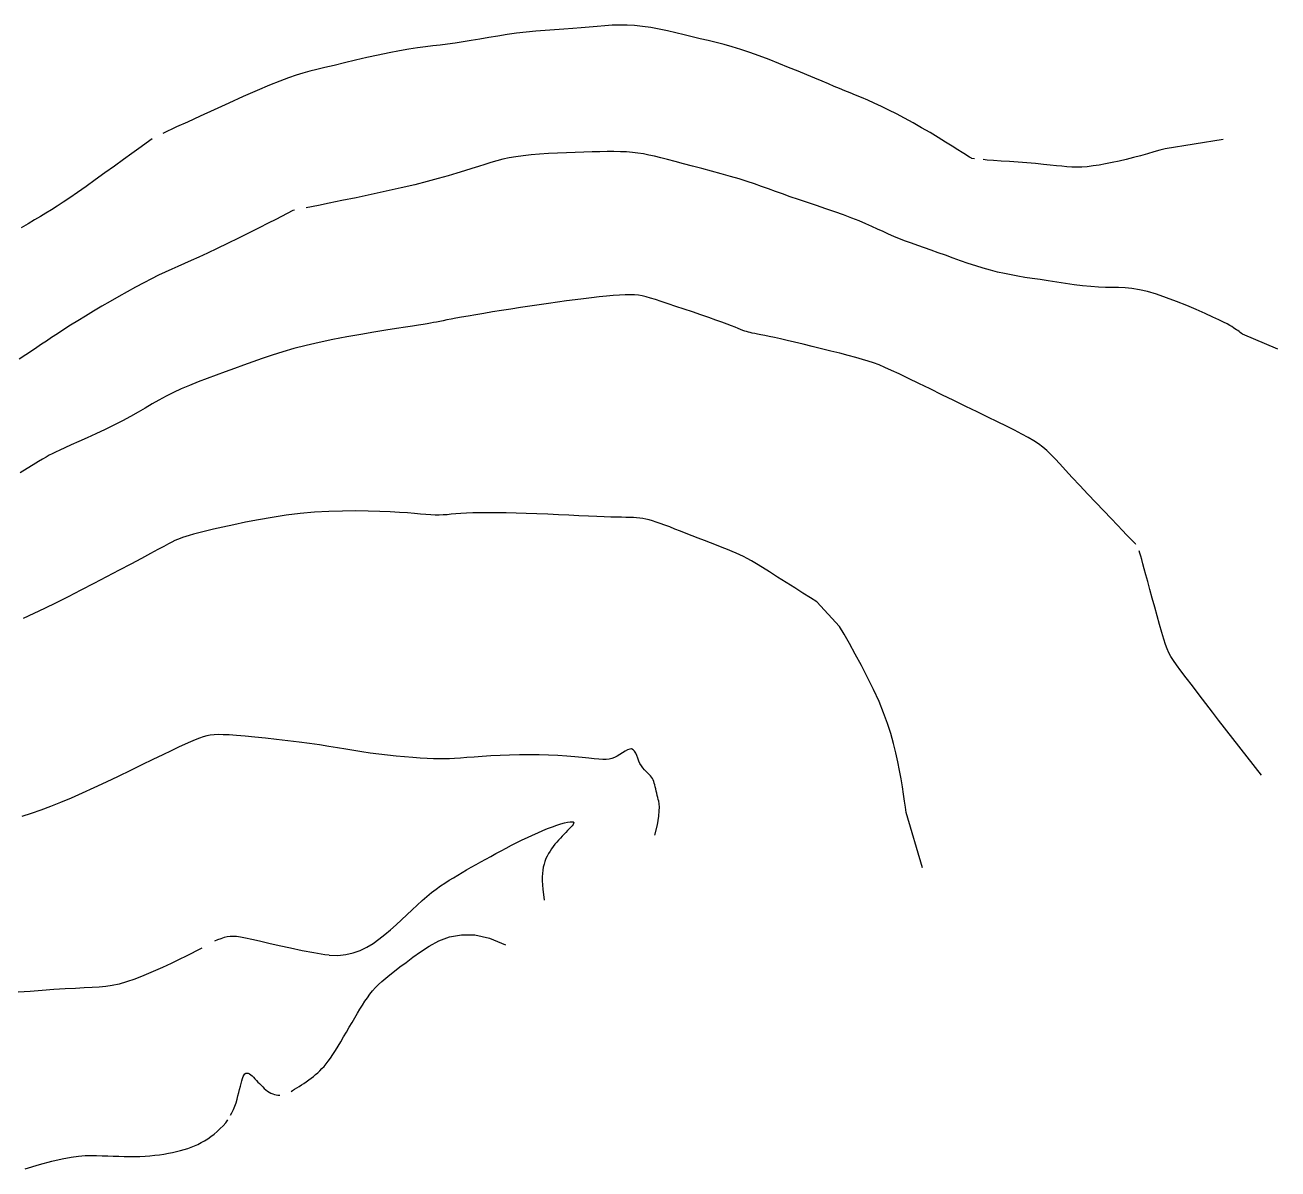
# Model space of a CAD drawing. Header units: millimetres. Extents: x 2235526 to 2245569, y 371981 to 382303.
# Drawn here: x 2245196.5 to 2245524, y 380501.3 to 380800.2 of the extents above; entities that cross this region are included whole.
import ezdxf

# ---------------------------------------------------------------- set-up
doc = ezdxf.new("R2010")
doc.units = ezdxf.units.MM
doc.linetypes.add('CONTI', pattern=[0])
for name, color, linetype, transparency in [('183', 10, 'CONTI', 0.7), ('185', 10, 'CONTI', 0.7), ('187', 10, 'CONTI', 0.7), ('189', 10, 'CONTI', 0.7), ('191', 10, 'CONTI', 0.7), ('193', 10, 'CONTI', 0.7), ('195', 10, 'CONTI', 0.7)]:
    doc.layers.add(name, color=color, linetype=linetype, transparency=transparency)

msp = doc.modelspace()

# ---------------------------------------------------------------- linework, layer by layer
at = {"layer": '183'}
for points in [[(2245266.04, 380521.58), (2245266.43, 380521.8), (2245266.98, 380522.12), (2245267.55, 380522.47), (2245268.15, 380522.85), (2245268.76, 380523.24), (2245269.39, 380523.66), (2245270.02, 380524.1), (2245270.65, 380524.55), (2245271.27, 380525.01), (2245271.88, 380525.49), (2245272.47, 380525.97), (2245273.04, 380526.46), (2245273.58, 380526.97), (2245274.11, 380527.51), (2245274.65, 380528.1), (2245275.19, 380528.75), (2245275.75, 380529.48), (2245276.34, 380530.29), (2245276.96, 380531.21), (2245277.62, 380532.24), (2245278.32, 380533.37), (2245279.04, 380534.56), (2245279.78, 380535.81), (2245280.52, 380537.08), (2245281.26, 380538.35), (2245281.99, 380539.61), (2245282.7, 380540.82), (2245283.37, 380541.98), (2245284.03, 380543.07), (2245284.67, 380544.11), (2245285.32, 380545.11), (2245285.98, 380546.05), (2245286.65, 380546.96), (2245287.36, 380547.84), (2245288.12, 380548.68), (2245288.93, 380549.5), (2245289.81, 380550.33), (2245290.79, 380551.17), (2245291.88, 380552.07), (2245293.12, 380553.03), (2245294.51, 380554.1), (2245296.09, 380555.28), (2245297.87, 380556.61), (2245299.87, 380558.08), (2245302.12, 380559.56), (2245304.64, 380560.9), (2245307.45, 380561.93), (2245310.59, 380562.5), (2245314.06, 380562.45), (2245317.9, 380561.62), (2245322.13, 380559.86)], [(2245250.25, 380515.34), (2245250.57, 380515.94), (2245250.98, 380516.83), (2245251.34, 380517.72), (2245251.65, 380518.62), (2245251.92, 380519.51), (2245252.16, 380520.39), (2245252.38, 380521.26), (2245252.59, 380522.1), (2245252.78, 380522.9), (2245252.96, 380523.66), (2245253.15, 380524.35), (2245253.34, 380524.96), (2245253.54, 380525.47), (2245253.75, 380525.88), (2245253.99, 380526.17), (2245254.25, 380526.33), (2245254.53, 380526.37), (2245254.83, 380526.3), (2245255.15, 380526.14), (2245255.49, 380525.9), (2245255.84, 380525.6), (2245256.21, 380525.25), (2245256.59, 380524.86), (2245256.98, 380524.44), (2245257.38, 380524.02), (2245257.79, 380523.59), (2245258.21, 380523.16), (2245258.63, 380522.74), (2245259.05, 380522.34), (2245259.48, 380521.97), (2245259.92, 380521.64), (2245260.35, 380521.35), (2245260.79, 380521.1), (2245261.23, 380520.9), (2245261.67, 380520.75), (2245262.12, 380520.65), (2245262.57, 380520.59), (2245263.03, 380520.58), (2245263.12, 380520.59)], [(2245196.5, 380501.3), (2245200.3, 380502.45), (2245203.52, 380503.33), (2245206.23, 380503.96), (2245208.53, 380504.38), (2245210.49, 380504.64), (2245212.21, 380504.77), (2245213.75, 380504.8), (2245215.22, 380504.79), (2245216.67, 380504.75), (2245218.12, 380504.7), (2245219.56, 380504.65), (2245220.99, 380504.6), (2245222.41, 380504.56), (2245223.81, 380504.54), (2245225.18, 380504.54), (2245226.54, 380504.57), (2245227.86, 380504.63), (2245229.16, 380504.73), (2245230.42, 380504.86), (2245231.64, 380505.01), (2245232.82, 380505.19), (2245233.97, 380505.39), (2245235.07, 380505.61), (2245236.12, 380505.85), (2245237.13, 380506.1), (2245238.09, 380506.37), (2245239.02, 380506.66), (2245239.93, 380506.98), (2245240.81, 380507.34), (2245241.67, 380507.73), (2245242.53, 380508.17), (2245243.39, 380508.66), (2245244.25, 380509.2), (2245245.1, 380509.79), (2245245.94, 380510.43), (2245246.76, 380511.11), (2245247.54, 380511.84), (2245248.27, 380512.6), (2245248.95, 380513.39), (2245249.51, 380514.15)]]:
    msp.add_lwpolyline(points, dxfattribs=at)
at = {"layer": '185'}
msp.add_lwpolyline([(2245275.97, 380557.13), (2245278.25, 380557.09), (2245280.36, 380557.31), (2245282.31, 380557.77), (2245284.13, 380558.43), (2245285.84, 380559.27), (2245287.46, 380560.25), (2245289.02, 380561.36), (2245290.53, 380562.56), (2245292.02, 380563.81), (2245293.48, 380565.11), (2245294.92, 380566.42), (2245296.32, 380567.73), (2245297.69, 380569.02), (2245299.02, 380570.27), (2245300.32, 380571.45), (2245301.57, 380572.54), (2245302.78, 380573.53), (2245303.95, 380574.43), (2245305.1, 380575.26), (2245306.22, 380576.02), (2245307.35, 380576.74), (2245308.47, 380577.42), (2245309.6, 380578.09), (2245310.76, 380578.76), (2245311.94, 380579.44), (2245313.15, 380580.14), (2245314.39, 380580.84), (2245315.65, 380581.55), (2245316.94, 380582.27), (2245318.25, 380582.99), (2245319.58, 380583.71), (2245320.93, 380584.44), (2245322.29, 380585.16), (2245323.67, 380585.88), (2245325.05, 380586.58), (2245326.43, 380587.27), (2245327.81, 380587.93), (2245329.17, 380588.56), (2245330.51, 380589.16), (2245331.83, 380589.72), (2245333.11, 380590.24), (2245334.34, 380590.7), (2245335.5, 380591.11), (2245336.57, 380591.45), (2245337.52, 380591.72), (2245338.34, 380591.91), (2245339, 380592.03), (2245339.5, 380592.05), (2245339.8, 380591.98), (2245339.93, 380591.83), (2245339.91, 380591.6), (2245339.76, 380591.31), (2245339.51, 380590.96), (2245339.17, 380590.58), (2245338.77, 380590.15), (2245338.33, 380589.71), (2245337.87, 380589.24), (2245337.4, 380588.77), (2245336.92, 380588.28), (2245336.44, 380587.77), (2245335.95, 380587.25), (2245335.48, 380586.71), (2245335.01, 380586.16), (2245334.56, 380585.58), (2245334.13, 380584.99), (2245333.73, 380584.38), (2245333.35, 380583.74), (2245333, 380583.08), (2245332.68, 380582.4), (2245332.41, 380581.69), (2245332.17, 380580.95), (2245331.98, 380580.18), (2245331.83, 380579.38), (2245331.73, 380578.53), (2245331.69, 380577.62), (2245331.69, 380576.63), (2245331.74, 380575.54), (2245331.85, 380574.34), (2245332.01, 380573.01), (2245332.22, 380571.54)], dxfattribs=at)
at = {"layer": '185', "elevation": 185}
for points in [[(2245275.97, 380557.13), (2245274.86, 380557.27), (2245271.97, 380557.75), (2245268.94, 380558.33), (2245265.89, 380558.97), (2245262.93, 380559.62), (2245260.19, 380560.25), (2245257.78, 380560.81), (2245255.78, 380561.27), (2245254.16, 380561.62), (2245252.84, 380561.87), (2245251.77, 380562.02), (2245250.88, 380562.08), (2245250.09, 380562.06), (2245249.34, 380561.95), (2245248.51, 380561.75), (2245247.67, 380561.48), (2245246.84, 380561.15), (2245246.03, 380560.8)], [(2245242.72, 380559.04), (2245242.04, 380558.67), (2245241.17, 380558.21), (2245240.05, 380557.63), (2245238.6, 380556.91), (2245236.81, 380556.03), (2245234.71, 380555.03), (2245232.42, 380553.96), (2245230.02, 380552.89), (2245227.59, 380551.86), (2245225.24, 380550.93), (2245223.06, 380550.16), (2245221.1, 380549.59), (2245219.31, 380549.2), (2245217.59, 380548.94), (2245215.86, 380548.78), (2245214.02, 380548.68), (2245211.98, 380548.6), (2245209.65, 380548.5), (2245206.97, 380548.36), (2245204.03, 380548.17), (2245200.94, 380547.96), (2245197.8, 380547.71), (2245194.74, 380547.46)]]:
    msp.add_lwpolyline(points, dxfattribs=at)
at = {"layer": '187', "elevation": 187}
for points in [[(2245251.77, 380614.58), (2245249.89, 380614.71), (2245248.33, 380614.79), (2245247.02, 380614.81), (2245245.91, 380614.76), (2245244.93, 380614.64), (2245244.01, 380614.46), (2245243.09, 380614.2), (2245242.1, 380613.87), (2245241, 380613.45), (2245239.75, 380612.93), (2245238.32, 380612.29), (2245236.65, 380611.52), (2245234.72, 380610.6), (2245232.48, 380609.52), (2245229.91, 380608.27), (2245227.07, 380606.89), (2245224.04, 380605.42), (2245220.88, 380603.9), (2245217.68, 380602.38), (2245214.51, 380600.9), (2245211.44, 380599.51), (2245208.53, 380598.24), (2245205.78, 380597.09), (2245203.15, 380596.04), (2245200.61, 380595.07), (2245198.14, 380594.19), (2245195.7, 380593.37)], [(2245361.1, 380588.56), (2245361.8, 380591.24), (2245362.17, 380593.5), (2245362.29, 380594.9), (2245362.29, 380594.9), (2245362.32, 380595.87), (2245362.28, 380596.71), (2245362.18, 380597.41), (2245362.03, 380597.87), (2245361.89, 380598.38), (2245361.76, 380598.93), (2245361.62, 380599.5), (2245361.49, 380600.07), (2245361.36, 380600.64), (2245361.24, 380601.18), (2245361.12, 380601.67), (2245361, 380602.13), (2245360.86, 380602.55), (2245360.7, 380602.95), (2245360.5, 380603.33), (2245360.27, 380603.7), (2245359.98, 380604.06), (2245359.64, 380604.42), (2245359.26, 380604.8), (2245358.85, 380605.2), (2245358.42, 380605.63), (2245358.01, 380606.11), (2245357.61, 380606.64), (2245357.25, 380607.25), (2245356.94, 380607.91), (2245356.66, 380608.62), (2245356.4, 380609.31), (2245356.13, 380609.94), (2245355.83, 380610.48), (2245355.48, 380610.87), (2245355.07, 380611.06), (2245354.57, 380611.05), (2245354, 380610.84), (2245353.37, 380610.51), (2245352.7, 380610.09), (2245352, 380609.63), (2245351.29, 380609.2), (2245350.59, 380608.83), (2245349.89, 380608.56), (2245349.18, 380608.41), (2245348.4, 380608.33), (2245347.52, 380608.34), (2245346.5, 380608.4), (2245345.28, 380608.51), (2245343.84, 380608.66), (2245342.15, 380608.82), (2245340.22, 380608.99), (2245338.09, 380609.16), (2245335.8, 380609.31), (2245333.38, 380609.43), (2245330.88, 380609.51), (2245328.32, 380609.55), (2245325.74, 380609.53), (2245323.18, 380609.47), (2245320.68, 380609.36), (2245318.27, 380609.23), (2245315.99, 380609.09), (2245313.88, 380608.94), (2245311.98, 380608.8), (2245310.3, 380608.68), (2245308.8, 380608.59), (2245307.42, 380608.52), (2245306.07, 380608.47), (2245304.71, 380608.47), (2245303.25, 380608.49), (2245301.64, 380608.56), (2245299.83, 380608.66), (2245297.85, 380608.8), (2245295.72, 380608.98), (2245293.51, 380609.2), (2245291.25, 380609.44), (2245288.98, 380609.71), (2245286.75, 380610), (2245284.58, 380610.32), (2245282.46, 380610.65), (2245280.32, 380611), (2245278.14, 380611.36), (2245275.87, 380611.73), (2245273.47, 380612.1), (2245270.89, 380612.48), (2245268.12, 380612.85), (2245265.21, 380613.21), (2245262.27, 380613.55), (2245259.36, 380613.86), (2245256.59, 380614.15), (2245254.03, 380614.39), (2245251.78, 380614.58)]]:
    msp.add_lwpolyline(points, dxfattribs=at)
at = {"layer": '189', "elevation": 189}
msp.add_lwpolyline([(2245431.14, 380579.99), (2245426.8, 380594.48), (2245426.62, 380595.86), (2245426.4, 380597.46), (2245426.14, 380599.25), (2245425.84, 380601.2), (2245425.49, 380603.29), (2245425.11, 380605.47), (2245424.67, 380607.73), (2245424.16, 380610.07), (2245423.56, 380612.51), (2245422.84, 380615.06), (2245421.98, 380617.72), (2245420.95, 380620.52), (2245419.74, 380623.47), (2245418.33, 380626.56), (2245416.77, 380629.71), (2245415.15, 380632.83), (2245413.53, 380635.83), (2245411.98, 380638.6), (2245410.59, 380641.06), (2245409.41, 380643.1), (2245403.48, 380649.53), (2245401.82, 380650.58), (2245399.86, 380651.82), (2245397.71, 380653.18), (2245395.46, 380654.6), (2245393.23, 380656), (2245391.13, 380657.31), (2245389.26, 380658.47), (2245387.7, 380659.42), (2245386.4, 380660.2), (2245385.3, 380660.82), (2245384.31, 380661.35), (2245383.37, 380661.81), (2245382.41, 380662.24), (2245381.34, 380662.69), (2245380.11, 380663.19), (2245378.74, 380663.72), (2245377.26, 380664.3), (2245375.7, 380664.9), (2245374.1, 380665.51), (2245372.48, 380666.14), (2245370.88, 380666.76), (2245369.32, 380667.37), (2245367.82, 380667.97), (2245366.38, 380668.54), (2245365.02, 380669.07), (2245363.75, 380669.56), (2245362.56, 380669.99), (2245361.48, 380670.37), (2245360.5, 380670.68), (2245359.61, 380670.93), (2245358.77, 380671.13), (2245357.97, 380671.28), (2245357.18, 380671.39), (2245356.37, 380671.47), (2245355.52, 380671.52), (2245354.6, 380671.56), (2245353.58, 380671.58), (2245352.44, 380671.6), (2245351.14, 380671.63), (2245349.64, 380671.66), (2245347.93, 380671.71), (2245345.97, 380671.78), (2245343.75, 380671.87), (2245341.29, 380671.99), (2245338.67, 380672.12), (2245335.93, 380672.25), (2245333.12, 380672.39), (2245330.3, 380672.51), (2245327.53, 380672.61), (2245324.86, 380672.69), (2245322.3, 380672.75), (2245319.87, 380672.78), (2245317.6, 380672.79), (2245315.5, 380672.77), (2245313.58, 380672.73), (2245311.88, 380672.67), (2245310.38, 380672.58), (2245309.07, 380672.48), (2245307.89, 380672.39), (2245306.81, 380672.29), (2245305.78, 380672.22), (2245304.75, 380672.18), (2245303.69, 380672.18), (2245302.56, 380672.23), (2245301.31, 380672.32), (2245299.9, 380672.44), (2245298.3, 380672.59), (2245296.47, 380672.74), (2245294.37, 380672.89), (2245291.97, 380673.03), (2245289.24, 380673.16), (2245286.22, 380673.24), (2245282.95, 380673.28), (2245279.49, 380673.24), (2245275.88, 380673.13), (2245272.19, 380672.91), (2245268.45, 380672.59), (2245264.72, 380672.14), (2245261.06, 380671.59), (2245257.52, 380670.97), (2245254.16, 380670.32), (2245251.04, 380669.67), (2245248.22, 380669.03), (2245245.75, 380668.46), (2245243.68, 380667.96), (2245241.97, 380667.54), (2245240.57, 380667.18), (2245239.43, 380666.86), (2245238.49, 380666.58), (2245237.7, 380666.32), (2245237.01, 380666.07), (2245236.36, 380665.81), (2245235.69, 380665.5), (2245234.91, 380665.12), (2245233.96, 380664.63), (2245232.75, 380663.99), (2245231.22, 380663.17), (2245229.29, 380662.13), (2245226.9, 380660.86), (2245224.14, 380659.38), (2245221.08, 380657.75), (2245217.82, 380656.03), (2245214.45, 380654.27), (2245211.07, 380652.53), (2245207.76, 380650.85), (2245204.61, 380649.27), (2245201.61, 380647.8), (2245198.76, 380646.43), (2245196.03, 380645.14)], dxfattribs=at)
at = {"layer": '191', "elevation": 191}
for points in [[(2245486.89, 380664.47), (2245486.76, 380664.71), (2245486.54, 380664.92), (2245486.24, 380665.22), (2245485.82, 380665.64), (2245485.23, 380666.24), (2245484.43, 380667.05), (2245483.38, 380668.14), (2245482.04, 380669.54), (2245480.39, 380671.27), (2245478.49, 380673.27), (2245476.44, 380675.44), (2245474.32, 380677.69), (2245472.23, 380679.91), (2245470.26, 380682.02), (2245468.5, 380683.92), (2245467.01, 380685.54), (2245465.75, 380686.9), (2245464.63, 380688.05), (2245463.59, 380689.05), (2245462.56, 380689.94), (2245461.45, 380690.77), (2245460.2, 380691.59), (2245458.74, 380692.46), (2245457.06, 380693.37), (2245455.16, 380694.35), (2245453.04, 380695.41), (2245450.71, 380696.55), (2245448.16, 380697.78), (2245445.39, 380699.13), (2245442.41, 380700.58), (2245439.31, 380702.1), (2245436.17, 380703.64), (2245433.08, 380705.16), (2245430.13, 380706.6), (2245427.41, 380707.92), (2245425.01, 380709.07), (2245422.99, 380710.01), (2245421.27, 380710.78), (2245419.75, 380711.41), (2245418.34, 380711.94), (2245416.92, 380712.41), (2245415.41, 380712.87), (2245413.69, 380713.35), (2245411.7, 380713.88), (2245409.48, 380714.46), (2245407.12, 380715.06), (2245404.68, 380715.67), (2245402.24, 380716.27), (2245399.88, 380716.84), (2245397.68, 380717.36), (2245395.71, 380717.82), (2245393.95, 380718.22), (2245392.39, 380718.56), (2245391.04, 380718.85), (2245389.85, 380719.1), (2245388.84, 380719.31), (2245387.97, 380719.48), (2245387.24, 380719.63), (2245386.61, 380719.76), (2245386.07, 380719.88), (2245385.58, 380720), (2245385.11, 380720.13), (2245384.63, 380720.28), (2245384.12, 380720.46), (2245383.55, 380720.68), (2245382.89, 380720.95), (2245382.1, 380721.26), (2245381.16, 380721.64), (2245380.03, 380722.07), (2245378.68, 380722.58), (2245377.08, 380723.16), (2245375.21, 380723.81), (2245373.15, 380724.52), (2245370.97, 380725.26), (2245368.76, 380726), (2245366.61, 380726.73), (2245364.59, 380727.4), (2245362.79, 380727.99), (2245361.27, 380728.5), (2245359.99, 380728.91), (2245358.87, 380729.23), (2245357.85, 380729.47), (2245356.86, 380729.64), (2245355.83, 380729.74), (2245354.68, 380729.77), (2245353.37, 380729.76), (2245351.89, 380729.69), (2245350.26, 380729.57), (2245348.5, 380729.42), (2245346.6, 380729.22), (2245344.59, 380729), (2245342.49, 380728.74), (2245340.29, 380728.46), (2245338.03, 380728.16), (2245335.7, 380727.84), (2245333.32, 380727.51), (2245330.9, 380727.16), (2245328.45, 380726.79), (2245325.99, 380726.42), (2245323.52, 380726.04), (2245321.08, 380725.65), (2245318.71, 380725.27), (2245316.44, 380724.9), (2245314.32, 380724.54), (2245312.37, 380724.21), (2245310.63, 380723.91), (2245309.13, 380723.63), (2245307.85, 380723.39), (2245306.74, 380723.17), (2245305.76, 380722.98), (2245304.89, 380722.8), (2245304.08, 380722.64), (2245303.3, 380722.49), (2245302.51, 380722.34), (2245301.63, 380722.19), (2245300.6, 380722.02), (2245299.35, 380721.82), (2245297.82, 380721.58), (2245295.93, 380721.28), (2245293.62, 380720.92), (2245290.84, 380720.48), (2245287.68, 380719.97), (2245284.24, 380719.39), (2245280.64, 380718.75), (2245276.99, 380718.06), (2245273.4, 380717.32), (2245269.97, 380716.53), (2245266.79, 380715.72), (2245263.85, 380714.87), (2245261.11, 380714), (2245258.52, 380713.12), (2245256.03, 380712.23), (2245253.62, 380711.34), (2245251.23, 380710.46), (2245248.83, 380709.59), (2245246.44, 380708.72), (2245244.08, 380707.85), (2245241.76, 380706.98), (2245239.51, 380706.09), (2245237.35, 380705.18), (2245235.29, 380704.24), (2245233.36, 380703.27), (2245231.51, 380702.26), (2245229.7, 380701.23), (2245227.89, 380700.16), (2245226.03, 380699.07), (2245224.08, 380697.96), (2245222, 380696.82), (2245219.75, 380695.67), (2245217.4, 380694.53), (2245215.03, 380693.41), (2245212.72, 380692.36), (2245210.54, 380691.38), (2245208.57, 380690.51), (2245206.89, 380689.76), (2245205.55, 380689.16), (2245204.49, 380688.67), (2245203.6, 380688.23), (2245202.81, 380687.81), (2245202.01, 380687.36), (2245201.1, 380686.82), (2245200.01, 380686.15), (2245198.64, 380685.32), (2245197.04, 380684.34), (2245195.25, 380683.24)], [(2245519.7, 380604.23), (2245508.49, 380618.61), (2245506.92, 380620.66), (2245505.2, 380622.91), (2245503.42, 380625.24), (2245501.67, 380627.53), (2245500.05, 380629.66), (2245498.65, 380631.52), (2245497.54, 380633.01), (2245496.69, 380634.21), (2245496.03, 380635.23), (2245495.5, 380636.19), (2245495.07, 380637.19), (2245494.65, 380638.35), (2245494.21, 380639.77), (2245493.68, 380641.54), (2245493.09, 380643.59), (2245492.46, 380645.83), (2245491.81, 380648.16), (2245491.16, 380650.5), (2245490.54, 380652.76), (2245489.98, 380654.83), (2245489.49, 380656.61), (2245489.07, 380658.14), (2245488.72, 380659.45), (2245488.42, 380660.55), (2245488.16, 380661.47), (2245487.95, 380662.22), (2245487.77, 380662.82)]]:
    msp.add_lwpolyline(points, dxfattribs=at)
at = {"layer": '193', "elevation": 193}
for points in [[(2245524.02, 380715.58), (2245514.73, 380719.49), (2245514.47, 380719.68), (2245514.18, 380719.9), (2245513.85, 380720.14), (2245513.51, 380720.39), (2245513.15, 380720.64), (2245512.79, 380720.9), (2245512.42, 380721.15), (2245512, 380721.43), (2245511.46, 380721.74), (2245510.75, 380722.13), (2245509.8, 380722.61), (2245508.56, 380723.21), (2245506.97, 380723.95), (2245504.98, 380724.85), (2245502.69, 380725.87), (2245500.17, 380726.93), (2245497.54, 380728), (2245494.89, 380729), (2245492.32, 380729.89), (2245489.93, 380730.6), (2245487.79, 380731.09), (2245485.86, 380731.4), (2245484.07, 380731.56), (2245482.37, 380731.63), (2245480.68, 380731.65), (2245478.95, 380731.67), (2245477.1, 380731.74), (2245475.1, 380731.89), (2245472.96, 380732.1), (2245470.74, 380732.38), (2245468.46, 380732.7), (2245466.19, 380733.04), (2245463.97, 380733.38), (2245461.83, 380733.71), (2245459.81, 380734.02), (2245457.9, 380734.31), (2245456.06, 380734.61), (2245454.27, 380734.93), (2245452.5, 380735.28), (2245450.71, 380735.68), (2245448.88, 380736.15), (2245446.98, 380736.7), (2245445.04, 380737.31), (2245443.07, 380737.97), (2245441.08, 380738.66), (2245439.1, 380739.37), (2245437.15, 380740.07), (2245435.24, 380740.76), (2245433.4, 380741.41), (2245431.62, 380742.03), (2245429.9, 380742.63), (2245428.25, 380743.23), (2245426.65, 380743.81), (2245425.11, 380744.4), (2245423.63, 380745), (2245422.2, 380745.62), (2245420.79, 380746.26), (2245419.35, 380746.92), (2245417.85, 380747.61), (2245416.25, 380748.32), (2245414.51, 380749.06), (2245412.6, 380749.82), (2245410.48, 380750.62), (2245408.21, 380751.43), (2245405.84, 380752.25), (2245403.43, 380753.06), (2245401.03, 380753.87), (2245398.71, 380754.65), (2245396.53, 380755.4), (2245394.51, 380756.11), (2245392.64, 380756.79), (2245390.83, 380757.45), (2245389.05, 380758.09), (2245387.22, 380758.72), (2245385.29, 380759.36), (2245383.21, 380760.02), (2245380.93, 380760.69), (2245378.5, 380761.38), (2245375.98, 380762.07), (2245373.45, 380762.75), (2245370.96, 380763.4), (2245368.59, 380764.02), (2245366.41, 380764.59), (2245364.44, 380765.1), (2245362.68, 380765.55), (2245361.08, 380765.95), (2245359.58, 380766.29), (2245358.14, 380766.57), (2245356.72, 380766.8), (2245355.26, 380766.97), (2245353.74, 380767.08), (2245352.13, 380767.15), (2245350.43, 380767.18), (2245348.63, 380767.17), (2245346.73, 380767.14), (2245344.72, 380767.09), (2245342.59, 380767.03), (2245340.34, 380766.95), (2245338.02, 380766.87), (2245335.66, 380766.77), (2245333.3, 380766.65), (2245331, 380766.49), (2245328.79, 380766.31), (2245326.72, 380766.09), (2245324.82, 380765.82), (2245323.06, 380765.51), (2245321.41, 380765.16), (2245319.81, 380764.76), (2245318.24, 380764.32), (2245316.66, 380763.85), (2245315.02, 380763.32), (2245313.29, 380762.76), (2245311.42, 380762.16), (2245309.36, 380761.52), (2245307.08, 380760.83), (2245304.52, 380760.11), (2245301.64, 380759.34), (2245298.4, 380758.53), (2245294.78, 380757.68), (2245290.91, 380756.81), (2245286.94, 380755.95), (2245283.03, 380755.13), (2245279.33, 380754.37), (2245276.01, 380753.69), (2245273.2, 380753.13), (2245270.01, 380752.5)], [(2245266.92, 380751.88), (2245266.54, 380751.76), (2245262.1, 380749.46), (2245260.08, 380748.44), (2245257.7, 380747.25), (2245255.05, 380745.93), (2245252.26, 380744.55), (2245249.44, 380743.18), (2245246.7, 380741.86), (2245244.18, 380740.66), (2245241.94, 380739.63), (2245239.96, 380738.73), (2245238.15, 380737.93), (2245236.47, 380737.19), (2245234.83, 380736.45), (2245233.17, 380735.69), (2245231.42, 380734.85), (2245229.53, 380733.9), (2245227.51, 380732.86), (2245225.39, 380731.73), (2245223.21, 380730.54), (2245220.99, 380729.3), (2245218.75, 380728.03), (2245216.55, 380726.75), (2245214.39, 380725.47), (2245212.3, 380724.21), (2245210.29, 380722.98), (2245208.39, 380721.79), (2245206.6, 380720.65), (2245204.94, 380719.58), (2245203.44, 380718.59), (2245202.09, 380717.68), (2245200.82, 380716.82), (2245199.56, 380715.95), (2245198.22, 380715.05), (2245196.72, 380714.05), (2245194.98, 380712.91)]]:
    msp.add_lwpolyline(points, dxfattribs=at)
at = {"layer": '195', "elevation": 195}
for points in [[(2245444.72, 380765.32), (2245444.02, 380765.4), (2245443.89, 380765.47), (2245443.71, 380765.58), (2245443.42, 380765.75), (2245442.99, 380766.02), (2245442.37, 380766.41), (2245441.51, 380766.95), (2245440.36, 380767.67), (2245438.89, 380768.59), (2245437.15, 380769.67), (2245435.19, 380770.86), (2245433.08, 380772.13), (2245430.88, 380773.43), (2245428.65, 380774.7), (2245426.44, 380775.92), (2245424.32, 380777.03), (2245422.29, 380778.05), (2245420.35, 380778.97), (2245418.51, 380779.82), (2245416.78, 380780.58), (2245415.14, 380781.28), (2245413.62, 380781.93), (2245412.19, 380782.52), (2245410.82, 380783.09), (2245409.45, 380783.65), (2245408.04, 380784.23), (2245406.52, 380784.86), (2245404.86, 380785.55), (2245402.98, 380786.33), (2245400.87, 380787.22), (2245398.56, 380788.18), (2245396.1, 380789.2), (2245393.56, 380790.23), (2245390.98, 380791.24), (2245388.43, 380792.2), (2245385.97, 380793.08), (2245383.62, 380793.86), (2245381.39, 380794.53), (2245379.24, 380795.13), (2245377.14, 380795.68), (2245375.08, 380796.19), (2245373.01, 380796.68), (2245370.92, 380797.18), (2245368.78, 380797.69), (2245366.61, 380798.21), (2245364.42, 380798.71), (2245362.23, 380799.17), (2245360.06, 380799.58), (2245357.93, 380799.9), (2245355.86, 380800.13), (2245353.86, 380800.24), (2245351.9, 380800.25), (2245349.96, 380800.19), (2245348.02, 380800.06), (2245346.05, 380799.89), (2245344.01, 380799.71), (2245341.89, 380799.52), (2245339.66, 380799.34), (2245337.33, 380799.18), (2245334.93, 380799.01), (2245332.47, 380798.83), (2245329.99, 380798.62), (2245327.49, 380798.39), (2245324.99, 380798.1), (2245322.52, 380797.77), (2245320.09, 380797.39), (2245317.72, 380797), (2245315.4, 380796.6), (2245313.16, 380796.21), (2245311, 380795.84), (2245308.93, 380795.52), (2245306.96, 380795.25), (2245305.05, 380795.02), (2245303.13, 380794.8), (2245301.16, 380794.56), (2245299.08, 380794.29), (2245296.84, 380793.95), (2245294.39, 380793.53), (2245291.69, 380793), (2245288.82, 380792.39), (2245285.85, 380791.73), (2245282.89, 380791.04), (2245280.01, 380790.36), (2245277.32, 380789.72), (2245274.9, 380789.14), (2245272.79, 380788.64), (2245270.92, 380788.17), (2245269.14, 380787.7), (2245267.33, 380787.15), (2245265.35, 380786.47), (2245263.07, 380785.61), (2245260.36, 380784.5), (2245257.14, 380783.13), (2245253.54, 380781.55), (2245249.74, 380779.85), (2245245.92, 380778.11), (2245242.26, 380776.44), (2245238.93, 380774.91), (2245236.13, 380773.61), (2245232.5, 380771.9)], [(2245229.76, 380770.51), (2245226.2, 380767.97), (2245224.39, 380766.66), (2245222.26, 380765.11), (2245219.89, 380763.39), (2245217.39, 380761.59), (2245214.87, 380759.78), (2245212.44, 380758.05), (2245210.19, 380756.47), (2245208.21, 380755.11), (2245206.46, 380753.93), (2245204.87, 380752.9), (2245203.39, 380751.97), (2245201.96, 380751.09), (2245200.5, 380750.22), (2245198.97, 380749.31), (2245197.3, 380748.31), (2245195.5, 380747.24)], [(2245509.67, 380770.3), (2245494.55, 380767.94), (2245493.18, 380767.54), (2245491.62, 380767.09), (2245489.92, 380766.61), (2245488.11, 380766.11), (2245486.25, 380765.62), (2245484.37, 380765.14), (2245482.53, 380764.7), (2245480.73, 380764.31), (2245478.98, 380763.95), (2245477.3, 380763.66), (2245475.7, 380763.42), (2245474.18, 380763.24), (2245472.75, 380763.14), (2245471.43, 380763.1), (2245470.15, 380763.13), (2245468.87, 380763.21), (2245467.54, 380763.33), (2245466.11, 380763.48), (2245464.51, 380763.66), (2245462.7, 380763.85), (2245460.65, 380764.03), (2245458.42, 380764.22), (2245456.12, 380764.39), (2245453.84, 380764.56), (2245451.66, 380764.71), (2245449.69, 380764.85), (2245448.02, 380764.97), (2245447, 380765.08)]]:
    msp.add_lwpolyline(points, dxfattribs=at)

doc.saveas('drawing.dxf')
